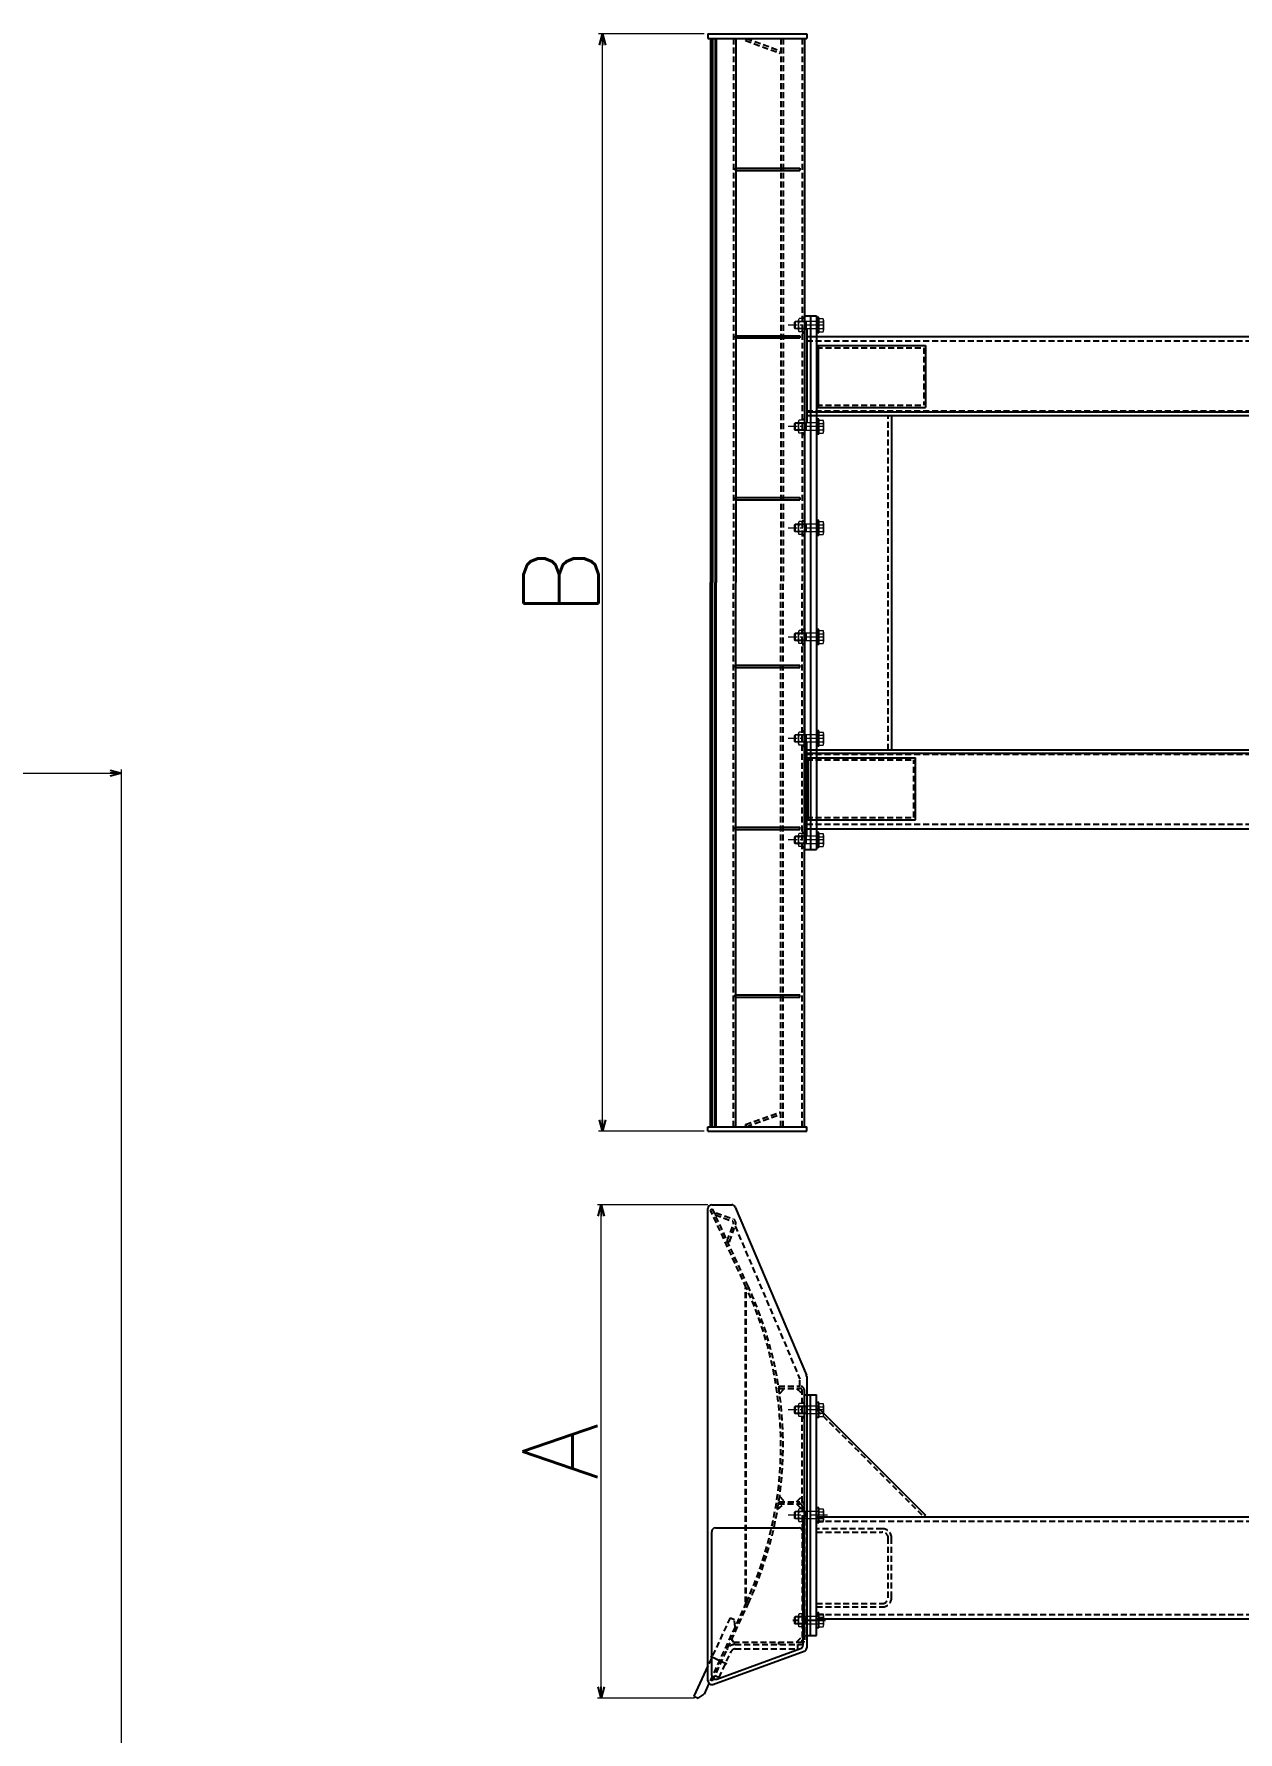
# Model space of a CAD drawing. Header units: millimetres. Extents: x -14999406 to 535, y -382 to 520.
# Drawn here: x -113.8 to 206.5, y 68.3 to 520.2 of the extents above; entities that cross this region are included whole.
import ezdxf

# ---------------------------------------------------------------- set-up
doc = ezdxf.new("R2010")
doc.units = ezdxf.units.MM
doc.header["$LTSCALE"] = 0.25
for name, pattern in [('CENTER2', [28.575, 19.05, -3.175, 3.175, -3.175]), ('DASHED2', [9.525, 6.35, -3.175]), ('DIVIDE', [31.75, 12.7, -6.35, 0, -6.35, 0, -6.35])]:
    doc.linetypes.add(name, pattern=pattern)
doc.layers.add('Layer0016', color=7, linetype='Continuous')
doc.styles.add('dcStyle0', font='txt.shx', dxfattribs={"bigfont": 'bigfont'})
doc.dimstyles.new('dc_Ang01', dxfattribs={"dimtxt": 20, "dimasz": 3.000002, "dimexe": 1, "dimexo": 1, "dimgap": 1.000001, "dimtad": 3, "dimdsep": 46, "dimtxsty": 'dcStyle0', "dimblk1": 'OPEN30', "dimblk2": 'OPEN30', "dimsah": 1, "dimcen": 0.09, "dimclrd": 7, "dimclre": 7, "dimclrt": 7, "dimadec": 0, "dimazin": 2, "dimtfac": 1, "dimtdec": 4, "dimtmove": 0, "dimatfit": 3, "dimfxl": 1, "dimarcsym": 1})
doc.dimstyles.new('dc_Rotated', dxfattribs={"dimtxt": 20, "dimasz": 3.000002, "dimexe": 1, "dimexo": 1, "dimgap": 1, "dimtad": 3, "dimdec": 1, "dimdsep": 46, "dimtxsty": 'dcStyle0', "dimblk1": 'OPEN30', "dimblk2": 'OPEN30', "dimsah": 1, "dimcen": 0.09, "dimclrd": 7, "dimclre": 7, "dimclrt": 2, "dimadec": 0, "dimazin": 2, "dimtfac": 1, "dimtdec": 4, "dimtmove": 0, "dimatfit": 3, "dimfxl": 1, "dimarcsym": 1})

# ---------------------------------------------------------------- blocks, each defined once
blk = doc.blocks.new('DC_GROUP_ＤＸＦ１９_35')
at = {"layer": 'Layer0016', "color": 7, "linetype": 'Continuous', "lineweight": 13}
for p, q in [((91.13, 307.48), (89.7, 307.48)), ((91.13, 304.01), (91.13, 307.48)), ((89.53, 304.45), (89.53, 307.04)), ((91.13, 306.61), (89.7, 306.61)), ((89.7, 304.88), (91.13, 304.88)), ((91.13, 304.01), (89.7, 304.01))]:
    blk.add_line(p, q, dxfattribs=at)
for centre, radius, start, end in [((90.19, 307.04), 0.657, 138.7807, 221.2193), ((91.92, 305.75), 2.38, 158.7016, 201.2984), ((90.19, 304.45), 0.657, 138.7807, 221.2193)]:
    blk.add_arc(centre, radius, start, end, dxfattribs=at)
blk = doc.blocks.new('DC_GROUP_ＤＸＦ１９_34')
at = {"layer": 'Layer0016', "color": 7, "linetype": 'Continuous', "lineweight": 25}
for p, q in [((90.53, 307.75), (91.13, 307.75)), ((94.93, 307.75), (94.33, 307.75)), ((94.93, 303.75), (94.93, 307.75)), ((90.53, 303.75), (91.13, 303.75)), ((94.93, 303.75), (94.33, 303.75))]:
    blk.add_line(p, q, dxfattribs=at)
at = {"layer": 'Layer0016', "color": 7, "linetype": 'Continuous', "lineweight": 13}
for p, q in [((94.93, 307.48), (96.07, 307.48)), ((88.68, 306.75), (88.43, 306.5)), ((88.43, 306.5), (88.43, 305)), ((88.68, 304.75), (88.43, 305)), ((91.63, 306.61), (88.55, 306.61)), ((91.63, 304.88), (88.55, 304.88)), ((88.68, 306.75), (88.68, 304.75)), ((94.93, 306.75), (88.68, 306.75)), ((94.93, 304.75), (88.68, 304.75)), ((91.85, 306.75), (91.63, 306.61)), ((91.63, 306.75), (91.63, 304.75)), ((91.85, 304.75), (91.63, 304.88)), ((94.93, 306.61), (96.07, 306.61)), ((94.93, 304.88), (96.07, 304.88)), ((94.93, 304.01), (96.07, 304.01)), ((96.23, 307.04), (96.23, 304.45))]:
    blk.add_line(p, q, dxfattribs=at)
at = {"layer": 'Layer0016', "color": 7, "linetype": 'CENTER2', "lineweight": 13}
blk.add_line((96.3, 305.75), (86.76, 305.75), dxfattribs=at)
at = {"layer": 'Layer0016', "color": 7, "linetype": 'Continuous', "lineweight": 13}
for centre, radius, start, end in [((95.58, 307.04), 0.657, 318.7807, 41.2193), ((93.85, 305.75), 2.38, 338.7016, 21.2984), ((95.58, 304.45), 0.657, 318.7807, 41.2193)]:
    blk.add_arc(centre, radius, start, end, dxfattribs=at)
at = {"layer": 'Layer0016', "linetype": 'Continuous'}
blk.add_blockref('DC_GROUP_ＤＸＦ１９_35', (0, 0), dxfattribs=at)
blk = doc.blocks.new('DC_GROUP_ＤＸＦ１９_37')
at = {"layer": 'Layer0016', "color": 7, "linetype": 'Continuous', "lineweight": 13}
for p, q in [((91.13, 334.48), (89.7, 334.48)), ((91.13, 331.01), (91.13, 334.48)), ((89.53, 331.45), (89.53, 334.04)), ((91.13, 333.61), (89.7, 333.61)), ((89.7, 331.88), (91.13, 331.88)), ((91.13, 331.01), (89.7, 331.01))]:
    blk.add_line(p, q, dxfattribs=at)
for centre, radius, start, end in [((90.19, 334.04), 0.657, 138.7807, 221.2193), ((91.92, 332.75), 2.38, 158.7016, 201.2984), ((90.19, 331.45), 0.657, 138.7807, 221.2193)]:
    blk.add_arc(centre, radius, start, end, dxfattribs=at)
blk = doc.blocks.new('DC_GROUP_ＤＸＦ１９_36')
at = {"layer": 'Layer0016', "color": 7, "linetype": 'Continuous', "lineweight": 25}
for p, q in [((90.53, 334.75), (91.13, 334.75)), ((94.93, 334.75), (94.33, 334.75)), ((94.93, 330.75), (94.93, 334.75)), ((90.53, 330.75), (91.13, 330.75)), ((94.93, 330.75), (94.33, 330.75))]:
    blk.add_line(p, q, dxfattribs=at)
at = {"layer": 'Layer0016', "color": 7, "linetype": 'Continuous', "lineweight": 13}
for p, q in [((94.93, 334.48), (96.07, 334.48)), ((88.68, 333.75), (88.43, 333.5)), ((88.43, 333.5), (88.43, 332)), ((88.68, 331.75), (88.43, 332)), ((91.63, 333.61), (88.55, 333.61)), ((91.63, 331.88), (88.55, 331.88)), ((88.68, 333.75), (88.68, 331.75)), ((94.93, 333.75), (88.68, 333.75)), ((94.93, 331.75), (88.68, 331.75)), ((91.85, 333.75), (91.63, 333.61)), ((91.63, 333.75), (91.63, 331.75)), ((91.85, 331.75), (91.63, 331.88)), ((94.93, 333.61), (96.07, 333.61)), ((94.93, 331.88), (96.07, 331.88)), ((94.93, 331.01), (96.07, 331.01)), ((96.23, 334.04), (96.23, 331.45))]:
    blk.add_line(p, q, dxfattribs=at)
at = {"layer": 'Layer0016', "color": 7, "linetype": 'CENTER2', "lineweight": 13}
blk.add_line((96.3, 332.75), (86.76, 332.75), dxfattribs=at)
at = {"layer": 'Layer0016', "color": 7, "linetype": 'Continuous', "lineweight": 13}
for centre, radius, start, end in [((95.58, 334.04), 0.657, 318.7807, 41.2193), ((93.85, 332.75), 2.38, 338.7016, 21.2984), ((95.58, 331.45), 0.657, 318.7807, 41.2193)]:
    blk.add_arc(centre, radius, start, end, dxfattribs=at)
at = {"layer": 'Layer0016', "linetype": 'Continuous'}
blk.add_blockref('DC_GROUP_ＤＸＦ１９_37', (0, 0), dxfattribs=at)
blk = doc.blocks.new('DC_GROUP_ＤＸＦ１９_39')
at = {"layer": 'Layer0016', "color": 7, "linetype": 'Continuous', "lineweight": 13}
for p, q in [((89.53, 358.45), (89.53, 361.04)), ((91.13, 361.48), (89.7, 361.48)), ((91.13, 360.61), (89.7, 360.61)), ((89.7, 358.88), (91.13, 358.88)), ((91.13, 358.01), (89.7, 358.01)), ((91.13, 358.01), (91.13, 361.48))]:
    blk.add_line(p, q, dxfattribs=at)
for centre, radius, start, end in [((90.19, 361.04), 0.657, 138.7807, 221.2193), ((91.92, 359.75), 2.38, 158.7016, 201.2984), ((90.19, 358.45), 0.657, 138.7807, 221.2193)]:
    blk.add_arc(centre, radius, start, end, dxfattribs=at)
blk = doc.blocks.new('DC_GROUP_ＤＸＦ１９_38')
at = {"layer": 'Layer0016', "color": 7, "linetype": 'Continuous', "lineweight": 25}
for p, q in [((90.53, 361.75), (91.13, 361.75)), ((94.93, 361.75), (94.33, 361.75)), ((94.93, 357.75), (94.93, 361.75)), ((90.53, 357.75), (91.13, 357.75)), ((94.93, 357.75), (94.33, 357.75))]:
    blk.add_line(p, q, dxfattribs=at)
at = {"layer": 'Layer0016', "color": 7, "linetype": 'CENTER2', "lineweight": 13}
blk.add_line((96.3, 359.75), (86.76, 359.75), dxfattribs=at)
at = {"layer": 'Layer0016', "color": 7, "linetype": 'Continuous', "lineweight": 13}
for p, q in [((88.68, 360.75), (88.43, 360.5)), ((88.43, 360.5), (88.43, 359)), ((88.68, 358.75), (88.43, 359)), ((91.63, 360.61), (88.55, 360.61)), ((91.63, 358.88), (88.55, 358.88)), ((88.68, 360.75), (88.68, 358.75)), ((94.93, 360.75), (88.68, 360.75)), ((94.93, 358.75), (88.68, 358.75)), ((91.85, 360.75), (91.63, 360.61)), ((91.63, 360.75), (91.63, 358.75)), ((91.85, 358.75), (91.63, 358.88)), ((94.93, 361.48), (96.07, 361.48)), ((94.93, 360.61), (96.07, 360.61)), ((94.93, 358.88), (96.07, 358.88)), ((94.93, 358.01), (96.07, 358.01)), ((96.23, 361.04), (96.23, 358.45))]:
    blk.add_line(p, q, dxfattribs=at)
for centre, radius, start, end in [((95.58, 361.04), 0.657, 318.7807, 41.2193), ((93.85, 359.75), 2.38, 338.7016, 21.2984), ((95.58, 358.45), 0.657, 318.7807, 41.2193)]:
    blk.add_arc(centre, radius, start, end, dxfattribs=at)
at = {"layer": 'Layer0016', "linetype": 'Continuous'}
blk.add_blockref('DC_GROUP_ＤＸＦ１９_39', (0, 0), dxfattribs=at)
blk = doc.blocks.new('DC_GROUP_ＤＸＦ１９_41')
at = {"layer": 'Layer0016', "color": 7, "linetype": 'Continuous', "lineweight": 13}
for p, q in [((89.53, 387.45), (89.53, 390.04)), ((91.13, 390.48), (89.7, 390.48)), ((91.13, 389.61), (89.7, 389.61)), ((91.13, 387.01), (91.13, 390.48)), ((89.7, 387.88), (91.13, 387.88)), ((91.13, 387.01), (89.7, 387.01))]:
    blk.add_line(p, q, dxfattribs=at)
for centre, radius, start, end in [((90.19, 390.04), 0.657, 138.7807, 221.2193), ((91.92, 388.75), 2.38, 158.7016, 201.2984), ((90.19, 387.45), 0.657, 138.7807, 221.2193)]:
    blk.add_arc(centre, radius, start, end, dxfattribs=at)
blk = doc.blocks.new('DC_GROUP_ＤＸＦ１９_40')
at = {"layer": 'Layer0016', "color": 7, "linetype": 'CENTER2', "lineweight": 13}
blk.add_line((96.3, 388.75), (86.76, 388.75), dxfattribs=at)
at = {"layer": 'Layer0016', "color": 7, "linetype": 'Continuous', "lineweight": 13}
for p, q in [((88.68, 389.75), (88.43, 389.5)), ((88.43, 389.5), (88.43, 388)), ((91.63, 389.61), (88.55, 389.61)), ((88.68, 389.75), (88.68, 387.75)), ((94.93, 389.75), (88.68, 389.75)), ((91.85, 389.75), (91.63, 389.61)), ((91.63, 389.75), (91.63, 387.75)), ((94.93, 390.48), (96.07, 390.48)), ((94.93, 389.61), (96.07, 389.61)), ((96.23, 390.04), (96.23, 387.45)), ((88.68, 387.75), (88.43, 388)), ((91.63, 387.88), (88.55, 387.88)), ((94.93, 387.75), (88.68, 387.75)), ((91.85, 387.75), (91.63, 387.88)), ((94.93, 387.88), (96.07, 387.88)), ((94.93, 387.01), (96.07, 387.01))]:
    blk.add_line(p, q, dxfattribs=at)
at = {"layer": 'Layer0016', "color": 7, "linetype": 'Continuous', "lineweight": 25}
for p, q in [((90.53, 390.75), (91.13, 390.75)), ((94.93, 390.75), (94.33, 390.75)), ((94.93, 386.75), (94.93, 390.75)), ((90.53, 386.75), (91.13, 386.75)), ((94.93, 386.75), (94.33, 386.75))]:
    blk.add_line(p, q, dxfattribs=at)
at = {"layer": 'Layer0016', "color": 7, "linetype": 'Continuous', "lineweight": 13}
for centre, radius, start, end in [((95.58, 390.04), 0.657, 318.7807, 41.2193), ((93.85, 388.75), 2.38, 338.7016, 21.2984), ((95.58, 387.45), 0.657, 318.7807, 41.2193)]:
    blk.add_arc(centre, radius, start, end, dxfattribs=at)
at = {"layer": 'Layer0016', "linetype": 'Continuous'}
blk.add_blockref('DC_GROUP_ＤＸＦ１９_41', (0, 0), dxfattribs=at)
blk = doc.blocks.new('DC_GROUP_ＤＸＦ１９_43')
at = {"layer": 'Layer0016', "color": 7, "linetype": 'Continuous', "lineweight": 13}
for p, q in [((89.53, 414.45), (89.53, 417.04)), ((91.13, 417.48), (89.7, 417.48)), ((91.13, 416.61), (89.7, 416.61)), ((91.13, 414.01), (91.13, 417.48)), ((89.7, 414.88), (91.13, 414.88)), ((91.13, 414.01), (89.7, 414.01))]:
    blk.add_line(p, q, dxfattribs=at)
for centre, radius, start, end in [((90.19, 417.04), 0.657, 138.7807, 221.2193), ((91.92, 415.75), 2.38, 158.7016, 201.2984), ((90.19, 414.45), 0.657, 138.7807, 221.2193)]:
    blk.add_arc(centre, radius, start, end, dxfattribs=at)
blk = doc.blocks.new('DC_GROUP_ＤＸＦ１９_42')
at = {"layer": 'Layer0016', "color": 7, "linetype": 'Continuous', "lineweight": 13}
for p, q in [((88.68, 416.75), (88.43, 416.5)), ((88.43, 416.5), (88.43, 415)), ((91.63, 416.61), (88.55, 416.61)), ((88.68, 416.75), (88.68, 414.75)), ((94.93, 416.75), (88.68, 416.75)), ((91.85, 416.75), (91.63, 416.61)), ((91.63, 416.75), (91.63, 414.75)), ((94.93, 417.48), (96.07, 417.48)), ((94.93, 416.61), (96.07, 416.61)), ((96.23, 417.04), (96.23, 414.45)), ((88.68, 414.75), (88.43, 415)), ((91.63, 414.88), (88.55, 414.88)), ((94.93, 414.75), (88.68, 414.75)), ((91.85, 414.75), (91.63, 414.88)), ((94.93, 414.88), (96.07, 414.88)), ((94.93, 414.01), (96.07, 414.01))]:
    blk.add_line(p, q, dxfattribs=at)
at = {"layer": 'Layer0016', "color": 7, "linetype": 'Continuous', "lineweight": 25}
for p, q in [((90.53, 417.75), (91.13, 417.75)), ((94.93, 417.75), (94.33, 417.75)), ((94.93, 413.75), (94.93, 417.75)), ((90.53, 413.75), (91.13, 413.75)), ((94.93, 413.75), (94.33, 413.75))]:
    blk.add_line(p, q, dxfattribs=at)
at = {"layer": 'Layer0016', "color": 7, "linetype": 'CENTER2', "lineweight": 13}
blk.add_line((96.3, 415.75), (86.76, 415.75), dxfattribs=at)
at = {"layer": 'Layer0016', "color": 7, "linetype": 'Continuous', "lineweight": 13}
for centre, radius, start, end in [((95.58, 417.04), 0.657, 318.7807, 41.2193), ((93.85, 415.75), 2.38, 338.7016, 21.2984), ((95.58, 414.45), 0.657, 318.7807, 41.2193)]:
    blk.add_arc(centre, radius, start, end, dxfattribs=at)
at = {"layer": 'Layer0016', "linetype": 'Continuous'}
blk.add_blockref('DC_GROUP_ＤＸＦ１９_43', (0, 0), dxfattribs=at)
blk = doc.blocks.new('DC_GROUP_ＤＸＦ１９_45')
at = {"layer": 'Layer0016', "color": 7, "linetype": 'Continuous', "lineweight": 13}
for p, q in [((89.53, 441.45), (89.53, 444.04)), ((91.13, 444.48), (89.7, 444.48)), ((91.13, 443.61), (89.7, 443.61)), ((91.13, 441.01), (91.13, 444.48)), ((89.7, 441.88), (91.13, 441.88)), ((91.13, 441.01), (89.7, 441.01))]:
    blk.add_line(p, q, dxfattribs=at)
for centre, radius, start, end in [((90.19, 444.04), 0.657, 138.7807, 221.2193), ((91.92, 442.75), 2.38, 158.7016, 201.2984), ((90.19, 441.45), 0.657, 138.7807, 221.2193)]:
    blk.add_arc(centre, radius, start, end, dxfattribs=at)
blk = doc.blocks.new('DC_GROUP_ＤＸＦ１９_44')
at = {"layer": 'Layer0016', "color": 7, "linetype": 'Continuous', "lineweight": 13}
for p, q in [((88.68, 443.75), (88.43, 443.5)), ((88.43, 443.5), (88.43, 442)), ((91.63, 443.61), (88.55, 443.61)), ((88.68, 443.75), (88.68, 441.75)), ((94.93, 443.75), (88.68, 443.75)), ((91.85, 443.75), (91.63, 443.61)), ((91.63, 443.75), (91.63, 441.75)), ((94.93, 444.48), (96.07, 444.48)), ((94.93, 443.61), (96.07, 443.61)), ((96.23, 444.04), (96.23, 441.45)), ((88.68, 441.75), (88.43, 442)), ((91.63, 441.88), (88.55, 441.88)), ((94.93, 441.75), (88.68, 441.75)), ((91.85, 441.75), (91.63, 441.88)), ((94.93, 441.88), (96.07, 441.88)), ((94.93, 441.01), (96.07, 441.01))]:
    blk.add_line(p, q, dxfattribs=at)
at = {"layer": 'Layer0016', "color": 7, "linetype": 'Continuous', "lineweight": 25}
for p, q in [((90.53, 444.75), (91.13, 444.75)), ((94.93, 444.75), (94.33, 444.75)), ((94.93, 440.75), (94.93, 444.75)), ((90.53, 440.75), (91.13, 440.75)), ((94.93, 440.75), (94.33, 440.75))]:
    blk.add_line(p, q, dxfattribs=at)
at = {"layer": 'Layer0016', "color": 7, "linetype": 'CENTER2', "lineweight": 13}
blk.add_line((96.3, 442.75), (86.76, 442.75), dxfattribs=at)
at = {"layer": 'Layer0016', "color": 7, "linetype": 'Continuous', "lineweight": 13}
for centre, radius, start, end in [((95.58, 444.04), 0.657, 318.7807, 41.2193), ((93.85, 442.75), 2.38, 338.7016, 21.2984), ((95.58, 441.45), 0.657, 318.7807, 41.2193)]:
    blk.add_arc(centre, radius, start, end, dxfattribs=at)
at = {"layer": 'Layer0016', "linetype": 'Continuous'}
blk.add_blockref('DC_GROUP_ＤＸＦ１９_45', (0, 0), dxfattribs=at)
blk = doc.blocks.new('_Open30')
at = {"color": 0, "linetype": 'ByBlock', "lineweight": -2}
for p, q in [((-1, 0.267949), (0, 0)), ((0, 0), (-1, -0.267949)), ((0, 0), (-1, 0))]:
    blk.add_line(p, q, dxfattribs=at)
blk = doc.blocks.new('*D46')
at = {"layer": 'Layer0016', "color": 7, "linetype": 'Continuous', "lineweight": 13}
for p, q in [((64.46, 520.25), (36.38, 520.25)), ((37.38, 228.25), (37.38, 520.25)), ((64.46, 228.25), (36.38, 228.25))]:
    blk.add_line(p, q, dxfattribs=at)
at = {"layer": 'Layer0016', "color": 7, "xscale": 3.000002807615286, "yscale": 2.999989368223643}
for p, rotation in [((37.38, 520.25), 90), ((37.38, 228.25), 270)]:
    blk.add_blockref('_Open30', p, dxfattribs=dict(at, rotation=rotation))
at = {"layer": 'Layer0016', "color": 2, "insert": (36.38, 374.25), "char_height": 20, "attachment_point": 8, "rotation": 90, "style": 'dcStyle0'}
blk.add_mtext('\\T1.00;B', dxfattribs=at)
blk = doc.blocks.new('DC_GROUP_ＤＸＦ１９_47')
at = {"layer": 'Layer0016', "color": 7, "linetype": 'DASHED2', "lineweight": 25}
for p, q in [((71.37, 98.78), (65.46, 85.97)), ((72.68, 96.36), (65.72, 81.28)), ((71.37, 98.78), (72.5, 98.26)), ((71.37, 98.78), (72.5, 98.26)), ((72.68, 96.36), (72.5, 98.26)), ((72.68, 96.36), (72.5, 98.26))]:
    blk.add_line(p, q, dxfattribs=at)
at = {"layer": 'Layer0016', "color": 7, "linetype": 'Continuous', "lineweight": 25}
for p, q in [((65.46, 85.97), (61.74, 77.89)), ((61.74, 77.89), (62.87, 77.37)), ((61.74, 77.89), (62.87, 77.37)), ((62.87, 77.37), (64.43, 78.46)), ((62.87, 77.37), (64.43, 78.46)), ((65.72, 81.28), (64.43, 78.46))]:
    blk.add_line(p, q, dxfattribs=at)
at = {"layer": 'Layer0016', "color": 7, "linetype": 'CENTER2', "lineweight": 25}
blk.add_line((66.15, 88.52), (70.54, 86.5), dxfattribs=at)
blk = doc.blocks.new('DC_GROUP_ＤＸＦ１９_48')
at = {"layer": 'Layer0016', "color": 7, "linetype": 'DIVIDE', "lineweight": 25}
for p, q in [((445.25, 177.33), (441.1, 170.14)), ((446.9, 176.38), (442.75, 169.2)), ((446.9, 176.38), (445.25, 177.33)), ((441.1, 170.14), (440.25, 168.67)), ((440.25, 168.67), (441.9, 167.72)), ((441.75, 171.27), (443.4, 170.32)), ((441.9, 167.72), (442.75, 169.19)), ((442.42, 169.41), (473.12, 149.31)), ((446.09, 165.08), (472.59, 105.08)), ((427.79, 157.02), (435.22, 140.11)), ((444.29, 157.19), (443.42, 155.85)), ((443.42, 155.85), (452.92, 149.63)), ((444.29, 157.19), (451.73, 152.32)), ((445.55, 156.37), (444.67, 155.03)), ((444.28, 149.4), (443.18, 148.91)), ((444.28, 149.4), (458.42, 117.38)), ((450.57, 153.08), (449.69, 151.74)), ((451.73, 152.32), (456.01, 149.52)), ((452.92, 149.63), (455.13, 148.18)), ((455.13, 148.18), (456.01, 149.52)), ((467.65, 152.22), (467.65, 129.66)), ((443.18, 148.91), (457.32, 116.9)), ((478.93, 140.94), (456.36, 140.94)), ((476.85, 137.04), (467.85, 115.82)), ((445.14, 125.56), (447.55, 126.21)), ((445.14, 125.56), (446.69, 119.77)), ((447.81, 125.24), (445.4, 124.6)), ((449.1, 120.41), (447.55, 126.21)), ((439.45, 119.99), (439.45, 98.04)), ((446.43, 120.73), (448.85, 121.38)), ((446.69, 119.77), (449.1, 120.41)), ((449.45, 120.25), (449.45, 108.24)), ((454.99, 114.29), (443.9, 114.29)), ((458.42, 117.38), (457.32, 116.9)), ((467.85, 115.82), (458.65, 94.14)), ((467.85, 115.82), (458.65, 94.14)), ((463.45, 112.32), (463.45, 89.76)), ((463.45, 112.32), (463.45, 89.76)), ((449.2, 104.89), (446.74, 93.89)), ((447.05, 106.79), (454.65, 106.79)), ((447.05, 104.89), (454.65, 104.89)), ((449.2, 104.89), (450.08, 104.7)), ((450.84, 103.5), (450.08, 104.7)), ((451.15, 106.79), (451.15, 104.89)), ((454.65, 106.79), (454.65, 104.89)), ((441.15, 100.89), (441.15, 97.69)), ((443.05, 100.89), (443.05, 97.69)), ((450.84, 103.5), (448.81, 94.45)), ((474.73, 101.04), (452.16, 101.04)), ((474.73, 101.04), (452.16, 101.04)), ((446.74, 93.89), (447.62, 93.69)), ((454.65, 93.69), (447.05, 93.69)), ((447.05, 91.79), (454.65, 91.79)), ((447.62, 93.69), (448.81, 94.45)), ((448.65, 93.69), (448.65, 91.79)), ((465.54, 91.27), (451.54, 88.27)), ((465.54, 91.27), (451.54, 88.27)), ((454.65, 93.69), (454.65, 91.79))]:
    blk.add_line(p, q, dxfattribs=at)
for centre, radius in [((436.95, 161.04), 8.26), ((436.95, 161.04), 5.76), ((467.65, 140.94), 8.5), ((467.65, 140.94), 4.25), ((444.8, 131.68), 4.5), ((444.8, 131.68), 2.6), ((449.45, 114.29), 4.5), ((449.45, 114.29), 2.6), ((463.45, 101.04), 8), ((463.45, 101.04), 8), ((463.45, 101.04), 6.96), ((463.45, 101.04), 6.96), ((463.45, 101.04), 6.5), ((463.45, 101.04), 6.5), ((463.45, 101.04), 4.25), ((463.45, 101.04), 4.25), ((449.45, 98.04), 5.76)]:
    blk.add_circle(centre, radius, dxfattribs=at)
for centre, radius, start, end in [((436.95, 161.04), 10, 23.8294, 203.7188), ((467.65, 140.94), 10, 337.0113, 56.7863), ((389.45, 119.99), 50, 0, 23.7188), ((447.05, 100.89), 5.9, 90, 180), ((447.05, 100.89), 4, 90, 180), ((463.45, 101.04), 10, 282.0948, 23.8294), ((463.45, 101.04), 10, 282.0948, 23.8294), ((449.45, 98.04), 10, 180, 282.0948), ((447.05, 97.69), 5.9, 180, 270), ((447.05, 97.69), 4, 180, 270), ((449.45, 98.04), 10, 282.0948, 337.0113)]:
    blk.add_arc(centre, radius, start, end, dxfattribs=at)
blk = doc.blocks.new('DC_GROUP_ＤＸＦ１９_49')
at = {"layer": 'Layer0016', "color": 7, "linetype": 'Continuous', "lineweight": 13}
for p, q in [((442.06, 85.89), (442.58, 85.36)), ((426.15, 84.83), (427.54, 83.43)), ((427.61, 84.78), (430.37, 82.02)), ((430.59, 83.22), (432.27, 81.53)), ((432.51, 82.71), (433.83, 81.39)), ((434.05, 82.58), (435.2, 81.44)), ((435.38, 82.67), (436.42, 81.63)), ((436.57, 82.89), (437.54, 81.93)), ((437.64, 83.23), (438.56, 82.31)), ((438.62, 83.67), (439.51, 82.78)), ((439.52, 84.18), (440.39, 83.32)), ((440.37, 84.75), (441.23, 83.89)), ((441.21, 85.32), (442.08, 84.46))]:
    blk.add_line(p, q, dxfattribs=at)
blk = doc.blocks.new('DC_GROUP_ＤＸＦ１９_50')
at = {"layer": 'Layer0016', "color": 7, "linetype": 'Continuous', "lineweight": 13}
for p, q in [((89.53, 124.75), (89.53, 127.35)), ((91.13, 127.78), (89.7, 127.78)), ((91.13, 126.92), (89.7, 126.92)), ((91.13, 124.32), (91.13, 127.78)), ((89.7, 125.18), (91.13, 125.18)), ((91.13, 124.32), (89.7, 124.32))]:
    blk.add_line(p, q, dxfattribs=at)
for centre, radius, start, end in [((90.19, 127.35), 0.657, 138.7807, 221.2193), ((91.92, 126.05), 2.38, 158.7016, 201.2984), ((90.19, 124.75), 0.657, 138.7807, 221.2193)]:
    blk.add_arc(centre, radius, start, end, dxfattribs=at)
blk = doc.blocks.new('DC_GROUP_ＤＸＦ１９_51')
at = {"layer": 'Layer0016', "color": 7, "linetype": 'Continuous', "lineweight": 13}
for p, q in [((91.13, 99.78), (89.7, 99.78)), ((91.13, 96.32), (91.13, 99.78)), ((89.53, 96.75), (89.53, 99.35)), ((91.13, 98.92), (89.7, 98.92)), ((89.7, 97.19), (91.13, 97.19)), ((91.13, 96.32), (89.7, 96.32))]:
    blk.add_line(p, q, dxfattribs=at)
for centre, radius, start, end in [((90.19, 99.35), 0.657, 138.7807, 221.2193), ((91.92, 98.05), 2.38, 158.7016, 201.2984), ((90.19, 96.75), 0.657, 138.7807, 221.2193)]:
    blk.add_arc(centre, radius, start, end, dxfattribs=at)
blk = doc.blocks.new('DC_GROUP_ＤＸＦ１９_52')
at = {"layer": 'Layer0016', "color": 7, "linetype": 'Continuous', "lineweight": 13}
for p, q in [((91.13, 99.78), (89.7, 99.78)), ((91.13, 96.32), (91.13, 99.78)), ((89.53, 96.75), (89.53, 99.35)), ((91.13, 98.92), (89.7, 98.92)), ((89.7, 97.19), (91.13, 97.19)), ((91.13, 96.32), (89.7, 96.32))]:
    blk.add_line(p, q, dxfattribs=at)
for centre, radius, start, end in [((90.19, 99.35), 0.657, 138.7807, 221.2193), ((91.92, 98.05), 2.38, 158.7016, 201.2984), ((90.19, 96.75), 0.657, 138.7807, 221.2193)]:
    blk.add_arc(centre, radius, start, end, dxfattribs=at)
blk = doc.blocks.new('DC_GROUP_ＤＸＦ１９_54')
at = {"layer": 'Layer0016', "color": 7, "linetype": 'Continuous', "lineweight": 13}
for p, q in [((89.53, 152.75), (89.53, 155.35)), ((91.13, 155.78), (89.7, 155.78)), ((91.13, 154.92), (89.7, 154.92)), ((91.13, 152.32), (91.13, 155.78)), ((89.7, 153.18), (91.13, 153.18)), ((91.13, 152.32), (89.7, 152.32))]:
    blk.add_line(p, q, dxfattribs=at)
for centre, radius, start, end in [((90.19, 155.35), 0.657, 138.7807, 221.2193), ((91.92, 154.05), 2.38, 158.7016, 201.2984), ((90.19, 152.75), 0.657, 138.7807, 221.2193)]:
    blk.add_arc(centre, radius, start, end, dxfattribs=at)
blk = doc.blocks.new('DC_GROUP_ＤＸＦ１９_53')
at = {"layer": 'Layer0016', "color": 7, "linetype": 'CENTER2', "lineweight": 13}
blk.add_line((96.3, 154.05), (86.76, 154.05), dxfattribs=at)
at = {"layer": 'Layer0016', "color": 7, "linetype": 'Continuous', "lineweight": 13}
for p, q in [((88.68, 155.05), (88.43, 154.8)), ((88.43, 154.8), (88.43, 153.3)), ((91.63, 154.92), (88.55, 154.92)), ((88.68, 155.05), (88.68, 153.05)), ((94.93, 155.05), (88.68, 155.05)), ((91.85, 155.05), (91.63, 154.92)), ((91.63, 155.05), (91.63, 153.05)), ((94.93, 155.78), (96.07, 155.78)), ((94.93, 154.92), (96.07, 154.92)), ((96.23, 155.35), (96.23, 152.75)), ((88.68, 153.05), (88.43, 153.3)), ((91.63, 153.19), (88.55, 153.19)), ((94.93, 153.05), (88.68, 153.05)), ((91.85, 153.05), (91.63, 153.19)), ((94.93, 153.18), (96.07, 153.18)), ((94.93, 152.32), (96.07, 152.32))]:
    blk.add_line(p, q, dxfattribs=at)
at = {"layer": 'Layer0016', "color": 7, "linetype": 'Continuous', "lineweight": 25}
for p, q in [((90.53, 156.05), (91.13, 156.05)), ((94.93, 156.05), (94.33, 156.05)), ((94.93, 152.05), (94.93, 156.05)), ((90.53, 152.05), (91.13, 152.05)), ((94.93, 152.05), (94.33, 152.05))]:
    blk.add_line(p, q, dxfattribs=at)
at = {"layer": 'Layer0016', "color": 7, "linetype": 'Continuous', "lineweight": 13}
for centre, radius, start, end in [((95.58, 155.35), 0.657, 318.7807, 41.2193), ((93.85, 154.05), 2.38, 338.7016, 21.2984), ((95.58, 152.75), 0.657, 318.7807, 41.2193)]:
    blk.add_arc(centre, radius, start, end, dxfattribs=at)
at = {"layer": 'Layer0016', "linetype": 'Continuous'}
blk.add_blockref('DC_GROUP_ＤＸＦ１９_54', (0, 0), dxfattribs=at)
blk = doc.blocks.new('DC_GROUP_ＤＸＦ１９_46')
at = {"layer": 'Layer0016', "color": 7, "linetype": 'Continuous', "lineweight": 25}
for p, q in [((66.46, 208.65), (71.8, 208.65)), ((72.72, 208.04), (91.65, 163.35)), ((65.46, 81.95), (65.46, 207.65)), ((404.21, 140.67), (420.56, 168.99)), ((91.73, 162.96), (91.73, 90.78)), ((444.58, 163.07), (445.39, 160.18)), ((444.58, 163.07), (445.39, 160.18)), ((444.58, 163.07), (445.39, 160.18)), ((444.58, 163.07), (445.39, 160.18)), ((445.74, 163.39), (446.54, 160.5)), ((445.74, 163.39), (446.54, 160.5)), ((445.74, 163.39), (446.54, 160.5)), ((445.74, 163.39), (446.54, 160.5)), ((445.87, 163.48), (446.67, 160.59)), ((451.67, 165.03), (452.19, 163.15)), ((428.44, 153.72), (427.18, 158.29)), ((428.44, 153.72), (427.19, 158.24)), ((428.44, 153.72), (427.19, 158.24)), ((428.44, 153.72), (427.19, 158.24)), ((427.34, 158.28), (428.14, 155.39)), ((427.34, 158.28), (428.14, 155.39)), ((427.34, 158.28), (428.14, 155.39)), ((427.34, 158.28), (428.14, 155.39)), ((428.49, 158.61), (429.29, 155.71)), ((428.49, 158.61), (429.29, 155.71)), ((428.49, 158.61), (429.29, 155.71)), ((428.49, 158.61), (429.29, 155.71)), ((446.54, 160.5), (445.39, 160.18)), ((446.54, 160.5), (445.39, 160.18)), ((446.54, 160.5), (445.39, 160.18)), ((446.54, 160.5), (445.39, 160.18)), ((450.45, 160.08), (448.52, 159.54)), ((91.13, 94.05), (91.13, 158.05)), ((91.13, 158.05), (94.33, 158.05)), ((92.73, 94.05), (92.73, 158.05)), ((94.33, 94.05), (94.33, 158.05)), ((94.33, 154.19), (94.76, 154.61)), ((94.76, 154.61), (123.29, 126.08)), ((429.29, 155.71), (428.14, 155.39)), ((429.29, 155.71), (428.14, 155.39)), ((429.29, 155.71), (428.14, 155.39)), ((429.29, 155.71), (428.14, 155.39)), ((430.71, 148.99), (453.51, 117.21)), ((433.95, 140.67), (394.95, 140.67)), ((379.84, 126.08), (392.95, 139.18)), ((392.95, 138.67), (392.95, 91.79)), ((435.95, 91.79), (435.95, 138.67)), ((90.53, 128.05), (91.13, 128.05)), ((91.13, 124.05), (91.13, 128.05)), ((94.93, 128.05), (94.33, 128.05)), ((94.93, 124.05), (94.93, 128.05)), ((67.46, 122.65), (89.73, 122.65)), ((90.53, 124.05), (91.13, 124.05)), ((94.33, 125.65), (392.95, 125.65)), ((94.93, 124.05), (94.33, 124.05)), ((122.87, 125.65), (123.29, 126.08)), ((380.27, 125.65), (379.84, 126.08)), ((66.46, 83.38), (66.46, 121.65)), ((90.73, 121.65), (90.73, 91.48)), ((449.45, 109.29), (446.15, 109.29)), ((441.15, 97.39), (441.15, 104.29)), ((90.53, 100.05), (91.13, 100.05)), ((91.13, 96.05), (91.13, 100.05)), ((94.93, 100.05), (94.33, 100.05)), ((94.93, 96.05), (94.93, 100.05)), ((90.53, 96.05), (91.13, 96.05)), ((94.33, 98.45), (392.95, 98.45)), ((94.93, 96.05), (94.33, 96.05)), ((67.8, 82.44), (90.07, 90.54)), ((91.13, 94.05), (94.33, 94.05)), ((447.55, 91.59), (446.95, 91.59)), ((447.55, 91.59), (447.55, 89.59)), ((66.8, 81.01), (91.07, 89.84)), ((394.95, 89.79), (433.95, 89.79)), ((418.94, 89.79), (429.1, 83.92)), ((439.69, 84.29), (447.55, 89.59)), ((442.85, 84.98), (442.17, 85.97)), ((425.9, 84.38), (426.5, 85.42)), ((425.9, 84.38), (428.5, 82.88)), ((440.36, 83.3), (442.85, 84.98))]:
    blk.add_line(p, q, dxfattribs=at)
at = {"layer": 'Layer0016', "color": 7, "linetype": 'DASHED2', "lineweight": 25}
for p, q in [((66.71, 207.48), (66.16, 207.23)), ((75.67, 186.59), (66.16, 207.23)), ((76.22, 186.84), (66.71, 207.48)), ((67.4, 205.97), (67.61, 206.54)), ((67.4, 205.97), (71.9, 204.31)), ((67.61, 206.54), (72.11, 204.87)), ((70.6, 199.04), (72.26, 203.54)), ((70.6, 199.04), (71.16, 198.83)), ((71.16, 198.83), (72.82, 203.33)), ((72.69, 202.98), (89.93, 162.29)), ((75.47, 186.59), (75.67, 186.59)), ((75.47, 102.87), (75.47, 186.59)), ((75.67, 102.87), (75.67, 186.59)), ((84.32, 160.41), (89.93, 160.41)), ((84.32, 160.41), (84.32, 159.81)), ((84.32, 159.81), (89.93, 159.81)), ((84.54, 158.32), (85.82, 159.81)), ((89.03, 159.81), (90.53, 158.31)), ((89.93, 160.41), (89.93, 162.29)), ((90.53, 129.49), (90.53, 159.21)), ((91.13, 129.49), (91.13, 159.21)), ((94.33, 154.19), (122.87, 125.65)), ((392.95, 139.18), (394.02, 140.26)), ((394.45, 139.83), (394.02, 140.26)), ((404.21, 139.17), (404.21, 140.67)), ((380.27, 125.65), (394.45, 139.83)), ((394.45, 137.97), (394.45, 92.49)), ((394.45, 137.97), (432.05, 137.97)), ((432.05, 139.17), (395.35, 139.17)), ((395.35, 139.17), (395.35, 137.97)), ((395.65, 92.49), (395.65, 137.97)), ((395.65, 135.97), (397.65, 137.97)), ((397.21, 139.17), (397.21, 140.07)), ((409.21, 140.07), (397.21, 140.07)), ((403.21, 139.17), (403.21, 140.07)), ((409.21, 139.17), (409.21, 140.07)), ((431.25, 137.97), (433.25, 135.97)), ((433.25, 93.69), (433.25, 136.77)), ((434.45, 93.69), (434.45, 136.77)), ((84.54, 131.13), (85.82, 129.65)), ((89.03, 129.65), (90.53, 131.15)), ((405.65, 132.97), (423.25, 132.97)), ((83.98, 127.57), (85.73, 129.05)), ((84.23, 129.05), (89.93, 129.05)), ((84.32, 129.65), (89.93, 129.65)), ((84.32, 129.05), (84.32, 129.65)), ((89.03, 129.05), (90.53, 127.55)), ((90.53, 129.49), (91.13, 129.49)), ((90.53, 128.45), (90.53, 92.85)), ((91.13, 127.24), (91.13, 92.85)), ((400.65, 102.49), (400.65, 127.97)), ((428.25, 102.49), (428.25, 127.97)), ((94.33, 124.45), (394.45, 124.45)), ((111.83, 122.45), (94.33, 122.45)), ((365.49, 123.25), (394.45, 123.25)), ((365.49, 100.85), (365.49, 123.25)), ((365.91, 122.65), (394.45, 122.65)), ((365.91, 101.45), (365.91, 122.65)), ((392.95, 125.65), (394.45, 125.65)), ((394.45, 122.65), (392.95, 122.65)), ((94.33, 121.55), (111.83, 121.55)), ((113.43, 104.15), (113.43, 119.95)), ((114.33, 104.15), (114.33, 119.95)), ((66.71, 81.98), (76.22, 102.61)), ((75.67, 102.87), (72.68, 96.36)), ((75.47, 102.87), (75.67, 102.87)), ((94.33, 102.55), (111.83, 102.55)), ((94.33, 101.65), (111.83, 101.65)), ((94.33, 99.65), (394.45, 99.65)), ((365.49, 100.85), (394.45, 100.85)), ((365.91, 101.45), (394.45, 101.45)), ((392.95, 98.45), (394.45, 98.45)), ((405.65, 97.49), (423.25, 97.49)), ((72.28, 92.25), (71.79, 93.01)), ((72.28, 92.25), (89.93, 92.25)), ((72.7, 91.65), (89.93, 91.65)), ((72.7, 90.45), (89.33, 90.45)), ((84.32, 91.65), (84.32, 92.25)), ((89.03, 92.25), (90.53, 93.75)), ((89.33, 90.45), (89.33, 91.65)), ((394.45, 92.49), (432.05, 92.49)), ((395.35, 91.29), (395.35, 92.49)), ((395.35, 91.29), (432.05, 91.29)), ((397.65, 92.49), (395.65, 94.49)), ((411.94, 91.29), (411.94, 90.39)), ((423.94, 90.39), (411.94, 90.39)), ((417.94, 91.29), (417.94, 90.39)), ((418.94, 89.79), (418.94, 91.29)), ((423.94, 91.29), (423.94, 90.39)), ((431.25, 92.49), (433.25, 94.49)), ((68.43, 82.85), (71.61, 89.75)), ((66.71, 81.98), (66.16, 82.23)), ((67.34, 83.36), (68.43, 82.85))]:
    blk.add_line(p, q, dxfattribs=at)
at = {"layer": 'Layer0016', "color": 7, "linetype": 'Continuous', "lineweight": 13}
for p, q in [((88.68, 127.05), (88.43, 126.8)), ((88.43, 126.8), (88.43, 125.3)), ((91.63, 126.92), (88.55, 126.92)), ((94.93, 127.05), (88.68, 127.05)), ((88.68, 127.05), (88.68, 125.05)), ((91.85, 127.05), (91.63, 126.92)), ((91.63, 127.05), (91.63, 125.05)), ((94.33, 127.9), (94.33, 124.2)), ((94.93, 127.78), (96.07, 127.78)), ((94.93, 126.92), (96.07, 126.92)), ((96.23, 127.35), (96.23, 124.75)), ((88.68, 125.05), (88.43, 125.3)), ((91.63, 125.19), (88.55, 125.19)), ((94.93, 125.05), (88.68, 125.05)), ((91.85, 125.05), (91.63, 125.19)), ((94.93, 125.18), (96.07, 125.18)), ((94.93, 124.32), (96.07, 124.32)), ((94.33, 99.9), (94.33, 96.2)), ((94.93, 99.78), (96.07, 99.78)), ((88.68, 99.05), (88.43, 98.8)), ((88.43, 98.8), (88.43, 97.3)), ((88.68, 97.05), (88.43, 97.3)), ((91.63, 98.92), (88.55, 98.92)), ((91.63, 97.19), (88.55, 97.19)), ((94.93, 99.05), (88.68, 99.05)), ((88.68, 99.05), (88.68, 97.05)), ((94.93, 97.05), (88.68, 97.05)), ((91.85, 99.05), (91.63, 98.92)), ((91.63, 99.05), (91.63, 97.05)), ((91.85, 97.05), (91.63, 97.19)), ((94.93, 98.92), (96.07, 98.92)), ((94.93, 97.19), (96.07, 97.19)), ((94.93, 96.32), (96.07, 96.32)), ((96.23, 99.35), (96.23, 96.75))]:
    blk.add_line(p, q, dxfattribs=at)
at = {"layer": 'Layer0016', "color": 7, "linetype": 'CENTER2', "lineweight": 13}
blk.add_line((97.3, 126.05), (86.76, 126.05), dxfattribs=at)
at = {"layer": 'Layer0016', "color": 7, "linetype": 'CENTER2', "lineweight": 25}
blk.add_line((96.73, 98.05), (88.05, 98.05), dxfattribs=at)
blk.add_line((96.73, 98.05), (88.05, 98.05), dxfattribs=at)
at = {"layer": 'Layer0016', "color": 7, "linetype": 'Continuous', "lineweight": 25}
blk.add_circle((449.45, 114.29), 2.25, dxfattribs=at)
for centre, radius, start, end in [((66.46, 207.65), 1, 90, 180), ((71.8, 207.65), 1, 22.9565, 90), ((435.29, 160.49), 17, 15.5, 150), ((436.52, 160.88), 9.7, 15.5, 195.5), ((436.54, 160.84), 9.55, 15.5, 195.5), ((436.54, 160.84), 9.55, 15.5, 195.5), ((436.54, 160.84), 9.55, 15.5, 195.5), ((436.54, 160.84), 9.55, 15.5, 195.5), ((436.54, 160.84), 8.35, 15.5, 195.5), ((436.54, 160.84), 8.35, 15.5, 195.5), ((436.54, 160.84), 8.35, 15.5, 195.5), ((436.54, 160.84), 8.35, 15.5, 195.5), ((90.73, 162.96), 1, 0, 22.9565), ((449.78, 162.49), 2.5, 285.5, 15.5), ((448.12, 160.99), 1.5, 195.5, 285.5), ((442.9, 157.73), 15, 195.5, 215.6528), ((394.95, 138.67), 2, 90, 180), ((433.95, 138.67), 2, 0, 90), ((67.46, 121.65), 1, 90, 180), ((89.73, 121.65), 1, 0, 90), ((449.45, 114.29), 5, 270, 35.6528), ((446.15, 104.29), 5, 90, 180), ((446.95, 97.39), 5.8, 180, 270), ((89.73, 91.48), 1, 290, 0), ((90.73, 90.78), 1, 290, 0), ((394.95, 91.79), 2, 180, 270), ((433.95, 91.79), 2, 270, 0), ((66.46, 81.95), 1, 180, 290), ((67.46, 83.38), 1, 180, 290), ((434.1, 92.58), 11.2, 240, 304), ((434.1, 92.58), 10, 240, 304)]:
    blk.add_arc(centre, radius, start, end, dxfattribs=at)
at = {"layer": 'Layer0016', "color": 7, "linetype": 'DASHED2', "lineweight": 25}
for centre, radius, start, end in [((71.7, 203.75), 0.6, 339.7486, 69.7486), ((71.7, 203.75), 1.2, 339.7486, 69.7486), ((-15.14, 144.73), 100, 335.2514, 24.7486), ((-15.14, 144.73), 100.6, 335.2514, 24.7486), ((89.93, 159.21), 1.2, 0, 90), ((89.93, 159.21), 0.6, 0, 90), ((432.05, 136.77), 2.4, 0, 90), ((432.05, 136.77), 1.2, 0, 90), ((405.65, 127.97), 5, 90, 180), ((423.25, 127.97), 5, 0, 90), ((89.93, 128.45), 1.2, 0, 90), ((89.93, 128.45), 0.6, 0, 90), ((111.83, 119.95), 2.5, 0, 90), ((111.83, 119.95), 1.6, 0, 90), ((111.83, 104.15), 1.6, 270, 0), ((111.83, 104.15), 2.5, 270, 0), ((405.65, 102.49), 5, 180, 270), ((423.25, 102.49), 5, 270, 0), ((72.7, 89.25), 2.4, 90, 155.2514), ((72.7, 89.25), 1.2, 90, 155.2514), ((89.93, 92.85), 0.6, 270, 0), ((89.93, 92.85), 1.2, 270, 0), ((432.05, 93.69), 2.4, 270, 0), ((432.05, 93.69), 1.2, 270, 0)]:
    blk.add_arc(centre, radius, start, end, dxfattribs=at)
at = {"layer": 'Layer0016', "color": 7, "linetype": 'Continuous', "lineweight": 13}
for centre, radius, start, end in [((95.58, 127.35), 0.657, 318.7807, 41.2193), ((93.85, 126.05), 2.38, 338.7016, 21.2984), ((95.58, 124.75), 0.657, 318.7807, 41.2193), ((95.58, 99.35), 0.657, 318.7807, 41.2193), ((93.85, 98.05), 2.38, 338.7016, 21.2984), ((95.58, 96.75), 0.657, 318.7807, 41.2193)]:
    blk.add_arc(centre, radius, start, end, dxfattribs=at)
at = {"layer": 'Layer0016', "linetype": 'Continuous'}
for name in ['DC_GROUP_ＤＸＦ１９_48', 'DC_GROUP_ＤＸＦ１９_53', 'DC_GROUP_ＤＸＦ１９_50', 'DC_GROUP_ＤＸＦ１９_51', 'DC_GROUP_ＤＸＦ１９_52', 'DC_GROUP_ＤＸＦ１９_47', 'DC_GROUP_ＤＸＦ１９_49']:
    blk.add_blockref(name, (0, 0), dxfattribs=at)
blk = doc.blocks.new('*D56')
at = {"layer": 'Layer0016', "color": 7, "linetype": 'Continuous', "lineweight": 13}
for p, q in [((65.46, 208.65), (36.09, 208.65)), ((37.09, 77.37), (37.09, 208.65)), ((61.87, 77.37), (36.09, 77.37))]:
    blk.add_line(p, q, dxfattribs=at)
at = {"layer": 'Layer0016', "color": 7, "xscale": 3.000002807615286, "yscale": 2.999989368223643}
for p, rotation in [((37.09, 208.65), 90), ((37.09, 77.37), 270)]:
    blk.add_blockref('_Open30', p, dxfattribs=dict(at, rotation=rotation))
at = {"layer": 'Layer0016', "color": 7, "insert": (36.09, 143.01), "char_height": 20, "attachment_point": 8, "rotation": 90, "style": 'dcStyle0'}
blk.add_mtext('\\T1.00;A', dxfattribs=at)
blk = doc.blocks.new('*D57')
at = {"layer": 'Layer0016', "color": 7, "linetype": 'Continuous', "lineweight": 13}
blk.add_arc((-51.13, -353.21), 324.04, 130.571, 180, dxfattribs=at)
at = {"layer": 'Layer0016', "color": 7, "xscale": 3.000002807615286, "yscale": 2.999989368223643}
for p, rotation in [((-261.88, -107.07), 40.83618985449743), ((-375.17, -353.21), 269.73477306184)]:
    blk.add_blockref('_Open30', p, dxfattribs=dict(at, rotation=rotation))
at = {"layer": 'Layer0016', "color": 7, "insert": (-346.4, -217.31), "char_height": 20, "attachment_point": 8, "rotation": 65.2855, "style": 'dcStyle0'}
blk.add_mtext('\\T1.00;50°', dxfattribs=at)
blk = doc.blocks.new('*D58')
at = {"layer": 'Layer0016', "color": 7, "linetype": 'Continuous', "lineweight": 13}
for p, q in [((-521.22, 196.81), (-521.22, 324.54)), ((-521.22, 323.54), (-90.55, 323.54)), ((-90.55, -276.21), (-90.55, 324.54))]:
    blk.add_line(p, q, dxfattribs=at)
at = {"layer": 'Layer0016', "color": 7, "xscale": 3.000002807615286, "yscale": 2.999989368223643}
for p, rotation in [((-521.22, 323.54), 180), ((-90.55, 323.54), 360)]:
    blk.add_blockref('_Open30', p, dxfattribs=dict(at, rotation=rotation))
at = {"layer": 'Layer0016', "color": 7, "insert": (-305.89, 324.54), "char_height": 20, "attachment_point": 8, "style": 'dcStyle0'}
blk.add_mtext('\\T1.00;L', dxfattribs=at)

msp = doc.modelspace()

# ---------------------------------------------------------------- linework, layer by layer
at = {"layer": 'Layer0016', "color": 7, "linetype": 'Continuous', "lineweight": 25}
for p, q in [((65.462, 520.246), (65.462, 519.046)), ((65.462, 520.246), (91.733, 520.246)), ((91.733, 520.246), (91.733, 519.046)), ((65.462, 519.046), (91.733, 519.046)), ((66.161, 519.046), (66.161, 374.246)), ((66.706, 519.046), (66.706, 374.246)), ((67.401, 519.046), (67.401, 374.246)), ((67.609, 519.046), (67.609, 374.246)), ((72.897, 519.046), (72.897, 374.246)), ((91.133, 519.046), (91.133, 374.246)), ((72.897, 484.546), (89.933, 484.546)), ((72.897, 483.946), (89.933, 483.946)), ((89.933, 484.546), (89.933, 483.946)), ((91.133, 445.246), (94.333, 445.246)), ((91.133, 445.246), (91.133, 303.246)), ((92.733, 445.246), (92.733, 303.246)), ((94.333, 445.246), (94.333, 303.246)), ((72.897, 439.946), (89.933, 439.946)), ((72.897, 439.346), (89.933, 439.346)), ((89.933, 439.946), (89.933, 439.346)), ((91.133, 442.746), (91.733, 442.746)), ((91.133, 441.746), (91.733, 441.746)), ((91.733, 441.746), (91.733, 416.746)), ((91.733, 439.746), (120.269, 439.746)), ((91.733, 439.746), (394.448, 439.746)), ((94.333, 437.346), (123.293, 437.346)), ((94.757, 437.346), (94.757, 420.846)), ((123.293, 437.346), (123.293, 420.846)), ((94.333, 420.846), (123.293, 420.846)), ((91.133, 416.746), (91.733, 416.746)), ((91.733, 419.646), (394.448, 419.646)), ((91.733, 418.746), (394.448, 418.746)), ((114.333, 329.746), (114.333, 418.746)), ((72.897, 396.846), (89.933, 396.846)), ((72.897, 396.246), (89.933, 396.246)), ((89.933, 396.846), (89.933, 396.246)), ((66.161, 229.446), (66.161, 374.246)), ((66.706, 229.446), (66.706, 374.246)), ((67.401, 229.446), (67.401, 374.246)), ((67.609, 229.446), (67.609, 374.246)), ((72.897, 229.446), (72.897, 374.246)), ((91.133, 229.446), (91.133, 374.246)), ((72.897, 352.246), (89.933, 352.246)), ((72.897, 351.646), (89.933, 351.646)), ((89.933, 351.646), (89.933, 352.246)), ((91.133, 331.746), (91.733, 331.746)), ((91.733, 306.746), (91.733, 331.746)), ((91.733, 329.746), (394.448, 329.746)), ((91.733, 328.846), (394.448, 328.846)), ((91.733, 327.646), (120.693, 327.646)), ((92.157, 311.146), (92.157, 327.646)), ((120.693, 311.146), (120.693, 327.646)), ((72.897, 309.146), (89.933, 309.146)), ((72.897, 308.546), (89.933, 308.546)), ((89.933, 308.546), (89.933, 309.146)), ((91.733, 311.146), (120.693, 311.146)), ((91.733, 308.746), (394.448, 308.746)), ((91.733, 308.746), (120.269, 308.746)), ((91.133, 306.746), (91.733, 306.746)), ((91.133, 305.746), (91.733, 305.746)), ((91.133, 303.246), (94.333, 303.246)), ((72.897, 264.546), (89.933, 264.546)), ((72.897, 263.946), (89.933, 263.946)), ((89.933, 263.946), (89.933, 264.546)), ((65.462, 228.246), (65.462, 229.446)), ((65.462, 229.446), (91.733, 229.446)), ((65.462, 228.246), (91.733, 228.246)), ((91.733, 228.246), (91.733, 229.446))]:
    msp.add_line(p, q, dxfattribs=at)
at = {"layer": 'Layer0016', "color": 7, "linetype": 'DASHED2', "lineweight": 25}
for p, q in [((72.297, 519.046), (72.297, 374.246)), ((75.674, 519.046), (75.469, 518.482)), ((75.469, 518.482), (84.654, 515.139)), ((75.674, 519.046), (84.859, 515.703)), ((84.859, 515.703), (84.654, 515.139)), ((84.859, 519.046), (84.859, 374.246)), ((85.459, 519.046), (85.459, 374.246)), ((90.533, 519.046), (90.533, 374.246)), ((72.694, 484.546), (72.694, 483.946)), ((72.694, 484.546), (72.897, 484.546)), ((72.694, 483.946), (72.897, 483.946)), ((72.694, 439.946), (72.694, 439.346)), ((72.694, 439.946), (72.897, 439.946)), ((72.694, 439.346), (72.897, 439.346)), ((91.733, 438.546), (394.448, 438.546)), ((94.333, 436.746), (122.869, 436.746)), ((122.869, 436.746), (122.869, 421.446)), ((94.333, 421.446), (122.869, 421.446)), ((91.733, 419.946), (394.448, 419.946)), ((113.433, 329.746), (113.433, 418.746)), ((72.694, 396.846), (72.694, 396.246)), ((72.694, 396.846), (72.897, 396.846)), ((72.694, 396.246), (72.897, 396.246)), ((72.297, 229.446), (72.297, 374.246)), ((84.859, 229.446), (84.859, 374.246)), ((85.459, 229.446), (85.459, 374.246)), ((90.533, 229.446), (90.533, 374.246)), ((72.694, 351.646), (72.694, 352.246)), ((72.694, 352.246), (72.897, 352.246)), ((72.694, 351.646), (72.897, 351.646)), ((91.733, 328.546), (394.448, 328.546)), ((91.733, 327.046), (120.269, 327.046)), ((120.269, 311.746), (120.269, 327.046)), ((72.694, 308.546), (72.694, 309.146)), ((72.694, 309.146), (72.897, 309.146)), ((72.694, 308.546), (72.897, 308.546)), ((91.733, 311.746), (120.269, 311.746)), ((91.733, 309.946), (394.448, 309.946)), ((72.694, 263.946), (72.694, 264.546)), ((72.694, 264.546), (72.897, 264.546)), ((72.694, 263.946), (72.897, 263.946)), ((75.469, 230.01), (84.654, 233.352)), ((75.674, 229.446), (84.859, 232.789)), ((84.859, 232.789), (84.654, 233.352)), ((75.674, 229.446), (75.469, 230.01))]:
    msp.add_line(p, q, dxfattribs=at)

# ---------------------------------------------------------------- block references
at = {"layer": 'Layer0016', "linetype": 'Continuous'}
for name in ['DC_GROUP_ＤＸＦ１９_44', 'DC_GROUP_ＤＸＦ１９_42', 'DC_GROUP_ＤＸＦ１９_40', 'DC_GROUP_ＤＸＦ１９_38', 'DC_GROUP_ＤＸＦ１９_36', 'DC_GROUP_ＤＸＦ１９_34', 'DC_GROUP_ＤＸＦ１９_46']:
    msp.add_blockref(name, (0, 0), dxfattribs=at)

# ---------------------------------------------------------------- dimensions: what is measured, and where the dimension line sits
at = {"layer": 'Layer0016', "linetype": 'Continuous', "lineweight": 13}
for base, p1, p2, text, override, picture, middle in [((37.38, 520.246), (65.462, 228.246), (65.462, 520.246), 'B', {"dimtxt": 20, "dimasz": 3.000002, "dimexe": 1, "dimexo": 1, "dimgap": 1, "dimtad": 3, "dimtih": 0, "dimtoh": 0, "dimdec": 1, "dimlfac": 1, "dimzin": 8, "dimtxsty": 'dcStyle0', "dimblk1": 'Open30', "dimblk2": 'Open30', "dimsah": 1, "dimclrd": 7, "dimclre": 7, "dimclrt": 2, "dimazin": 2, "dimtofl": 1, "dimtolj": 0, "dimtzin": 8, "dimarcsym": 1}, '*D46', (37.38, 374.246)), ((37.095, 208.65), (62.874, 77.368), (66.462, 208.65), 'A', {"dimtxt": 20, "dimasz": 3.000002, "dimexe": 1, "dimexo": 1, "dimgap": 1, "dimtad": 3, "dimtih": 0, "dimtoh": 0, "dimdec": 2, "dimlfac": 1, "dimzin": 8, "dimtxsty": 'dcStyle0', "dimblk1": 'Open30', "dimblk2": 'Open30', "dimsah": 1, "dimclrd": 7, "dimclre": 7, "dimclrt": 7, "dimazin": 2, "dimtofl": 1, "dimtolj": 0, "dimtzin": 8, "dimarcsym": 1}, '*D56', (37.095, 143.009))]:
    dim = msp.add_linear_dim(base=base, p1=p1, p2=p2, angle=90, text=text, dimstyle='dc_Rotated', override=override, dxfattribs=at)
    dim.commit()
    dim.dimension.update_dxf_attribs({"geometry": picture, "text_midpoint": middle, "dimtype": 160})
dim = msp.add_linear_dim(base=(-90.554, 323.545), p1=(-521.221, 195.814), p2=(-90.554, -277.209), text='L', dimstyle='dc_Rotated', override={"dimtxt": 20, "dimasz": 3.000002, "dimexe": 1, "dimexo": 1, "dimgap": 1, "dimtad": 3, "dimtih": 0, "dimtoh": 0, "dimdec": 2, "dimlfac": 1, "dimzin": 8, "dimtxsty": 'dcStyle0', "dimblk1": 'Open30', "dimblk2": 'Open30', "dimsah": 1, "dimclrd": 7, "dimclre": 7, "dimclrt": 7, "dimazin": 2, "dimtofl": 1, "dimtolj": 0, "dimtzin": 8, "dimarcsym": 1}, dxfattribs=at)
dim.commit()
dim.dimension.update_dxf_attribs({"geometry": '*D58', "text_midpoint": (-305.887, 323.545), "dimtype": 160})
dim = msp.add_angular_dim_2l(base=(-345.491, -217.729), line1=((-733.054, -353.209), (526.736, -353.209)), line2=((-564.869, 246.791), (-51.134, -353.209)), text='50°', dimstyle='dc_Ang01', override={"dimtxt": 20, "dimasz": 3.000002, "dimexe": 1, "dimexo": 1, "dimgap": 1.000001, "dimtad": 3, "dimtih": 0, "dimtoh": 0, "dimdec": 2, "dimlfac": 1, "dimzin": 8, "dimtxsty": 'dcStyle0', "dimblk1": 'Open30', "dimblk2": 'Open30', "dimsah": 1, "dimclrd": 7, "dimclre": 7, "dimclrt": 7, "dimazin": 2, "dimtofl": 1, "dimtolj": 0, "dimtzin": 8, "dimarcsym": 1}, dxfattribs=at)
dim.commit()
dim.dimension.update_dxf_attribs({"geometry": '*D57', "text_midpoint": (-345.491, -217.729), "dimtype": 162})

doc.saveas('drawing.dxf')
